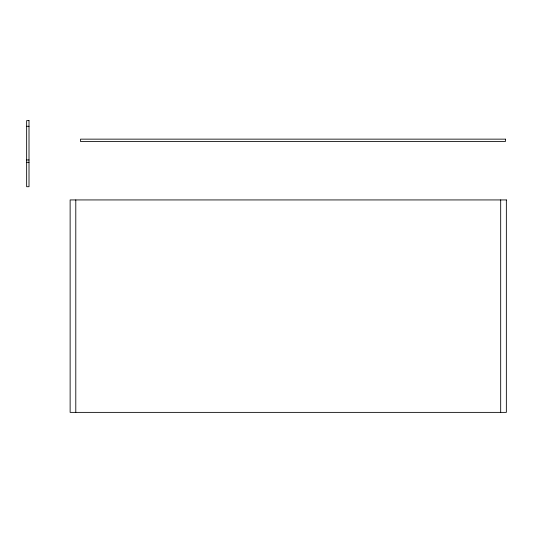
<?xml version="1.0" encoding="UTF-8"?>
<svg xmlns="http://www.w3.org/2000/svg" width="533" height="533" viewBox="0 0 533 533"><rect width="100%" height="100%" fill="white"/><g stroke="black" fill="none" stroke-linecap="round" stroke-linejoin="round"><path stroke-width="0.8" d="M26.65 126.288L29.009 126.288M26.65 159.96L29.009 159.96M26.65 162.325L29.009 162.325M500.687 199.935L500.687 412.375M75.793 199.935L75.793 412.375M29.009 120.625L26.65 120.625L26.65 186.717L29.009 186.717L29.009 120.625M505.404 139.146L80.516 139.146L80.516 141.505L505.404 141.505L505.404 139.146M506.35 199.935L70.129 199.935L70.129 412.375L506.35 412.375L506.35 199.935"/></g></svg>
